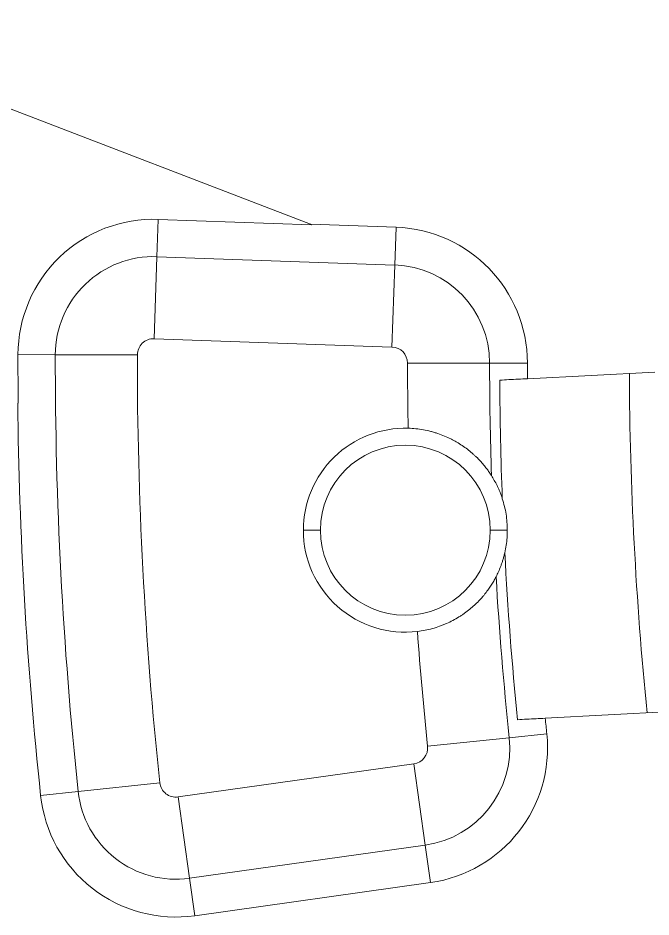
# Model space of a CAD drawing. Header units: millimetres. Extents: x 54 to 845, y 135 to 830.
# Drawn here: x 317.9 to 355.1, y 422.2 to 475.1 of the extents above; entities that cross this region are included whole.
import ezdxf

# ---------------------------------------------------------------- set-up
doc = ezdxf.new("R2010")
doc.units = ezdxf.units.MM
doc.layers.add('core', color=7, linetype='Continuous', lineweight=20)

msp = doc.modelspace()

# ---------------------------------------------------------------- linework, layer by layer
at = {"layer": 'core', "lineweight": 18}
for p, q in [((335.096, 462.995), (303.564, 475.128)), ((335.173, 462.965), (326.145, 463.281)), ((340.146, 462.818), (335.096, 462.995)), ((335.096, 462.995), (335.173, 462.965)), ((355.368, 454.302), (347.869, 453.909)), ((317.879, 452.476), (317.906, 452.466)), ((348.916, 433.937), (356.414, 434.33)), ((328.294, 422.32), (342.166, 424.269))]:
    msp.add_line(p, q, dxfattribs=at)
at = {"layer": 'core', "lineweight": 13}
for p, q in [((326.145, 463.281), (326.068, 461.086)), ((340.146, 462.818), (340.068, 460.597)), ((325.9, 456.26), (326.068, 461.086)), ((326.068, 461.086), (340.068, 460.597)), ((339.899, 455.771), (340.068, 460.597)), ((325.9, 456.26), (339.899, 455.771)), ((317.893, 455.323), (320.089, 455.32)), ((324.919, 455.313), (320.089, 455.32)), ((340.814, 454.824), (345.644, 454.828)), ((347.866, 454.83), (345.644, 454.828)), ((335.684, 444.996), (334.684, 444.996)), ((345.684, 444.996), (346.684, 444.996)), ((341.995, 432.29), (346.799, 432.791)), ((349.009, 433.021), (346.799, 432.791)), ((341.184, 431.253), (327.312, 429.303)), ((341.184, 431.253), (341.857, 426.47)), ((326.238, 430.141), (321.435, 429.63)), ((319.225, 429.395), (321.435, 429.63)), ((327.312, 429.303), (327.985, 424.52)), ((341.857, 426.47), (327.985, 424.52)), ((342.166, 424.269), (341.857, 426.47)), ((328.294, 422.32), (327.985, 424.52))]:
    msp.add_line(p, q, dxfattribs=at)
at = {"layer": 'core', "lineweight": 18}
for centre, radius, start, end in [((325.867, 455.312), 7.973, 88, 179.9226), ((339.866, 454.823), 8, 0.0451, 88), ((559.684, 454.996), 241.791, 179.92263, 180.59972), ((559.684, 454.996), 211.818, 180.04513, 180.29404), ((559.684, 454.996), 213.449, 180.31473, 182.18753), ((559.684, 454.996), 205.818, 180.21509, 185.78491), ((559.684, 454.996), 241.818, 180.5972, 186.07737), ((340.684, 444.996), 6, 88.4053, 180), ((340.684, 444.996), 6, 180, 276.8235), ((559.684, 454.996), 213.449, 183.04132, 185.68527), ((559.684, 454.996), 211.818, 185.70596, 185.95487), ((341.052, 432.191), 8, 278, 5.9549), ((327.18, 430.242), 8, 186.0774, 278)]:
    msp.add_arc(centre, radius, start, end, dxfattribs=at)
at = {"layer": 'core', "lineweight": 13}
for centre, radius, start, end in [((325.867, 455.312), 5.778, 88, 179.9226), ((339.866, 454.823), 5.778, 0.0451, 88), ((325.867, 455.312), 0.948, 88, 179.9226), ((339.866, 454.823), 0.948, 0.0451, 88), ((559.684, 454.996), 239.595, 179.92263, 186.07737), ((559.684, 454.996), 234.766, 179.92263, 186.07737), ((559.684, 454.996), 218.87, 180.04513, 181.04779), ((559.684, 454.996), 214.04, 180.04513, 181.81729), ((340.684, 444.996), 5, 0, 180), ((340.684, 444.996), 5, 180, 0), ((559.684, 454.996), 214.04, 183.41157, 185.95487), ((559.684, 454.996), 218.87, 184.18107, 185.95487), ((341.052, 432.191), 5.778, 278, 5.9549), ((341.052, 432.191), 0.948, 278, 5.9549), ((327.18, 430.242), 0.948, 186.0774, 278), ((327.18, 430.242), 5.778, 186.0774, 278)]:
    msp.add_arc(centre, radius, start, end, dxfattribs=at)
at = {"layer": 'core', "lineweight": 18}
for points in [[(346.238, 453.824), (346.42, 453.833), (346.782, 453.852), (347.326, 453.881), (347.688, 453.9), (347.869, 453.909)], [(346.536, 443.672), (346.569, 443.818), (346.624, 444.112), (346.673, 444.554), (346.684, 444.849), (346.684, 444.996)], [(348.916, 433.937), (348.735, 433.927), (348.373, 433.908), (347.829, 433.88), (347.467, 433.861), (347.285, 433.851)]]:
    msp.add_open_spline(points, degree=3, dxfattribs=at)
for points, knots in [([(340.851, 450.994), (341.003, 450.99), (341.154, 450.98), (341.452, 450.949), (341.599, 450.928), (341.891, 450.876), (342.034, 450.844), (342.212, 450.799), (342.248, 450.789), (342.318, 450.77), (342.423, 450.74), (342.526, 450.707), (342.729, 450.639), (342.86, 450.59), (343.116, 450.483), (343.24, 450.426), (343.391, 450.351), (343.421, 450.336), (343.481, 450.305), (343.51, 450.289), (343.598, 450.242), (343.655, 450.209), (343.824, 450.111), (343.932, 450.043), (344.139, 449.904), (344.238, 449.832), (344.429, 449.686), (344.521, 449.611), (344.653, 449.497), (344.717, 449.439), (344.78, 449.381), (344.821, 449.342), (344.841, 449.323), (344.942, 449.226), (345.017, 449.148), (345.161, 448.993), (345.228, 448.915), (345.355, 448.763), (345.415, 448.688), (345.525, 448.542), (345.576, 448.471), (345.671, 448.334), (345.713, 448.269), (345.752, 448.209)], [0, 0, 0, 0, 0.0625, 0.0625, 0.125, 0.125, 0.1875, 0.1875, 0.203125, 0.203125, 0.21875, 0.25, 0.25, 0.3125, 0.3125, 0.375, 0.375, 0.390625, 0.390625, 0.40625, 0.40625, 0.4375, 0.4375, 0.5, 0.5, 0.5625, 0.5625, 0.625, 0.625, 0.65625, 0.671875, 0.671875, 0.6875, 0.6875, 0.75, 0.75, 0.8125, 0.8125, 0.875, 0.875, 0.9375, 0.9375, 1, 1, 1, 1]), ([(346.391, 446.849), (346.366, 446.925), (346.341, 446.997), (346.291, 447.134), (346.265, 447.2), (346.213, 447.327), (346.187, 447.388), (346.134, 447.506), (346.108, 447.563), (346.027, 447.728), (345.973, 447.832), (345.863, 448.028), (345.808, 448.12), (345.752, 448.209)], [0, 0, 0, 0, 0.125, 0.125, 0.25, 0.25, 0.375, 0.375, 0.5, 0.5, 0.75, 0.75, 1, 1, 1, 1]), ([(346.684, 444.996), (346.684, 445.156), (346.678, 445.314), (346.653, 445.628), (346.616, 445.939), (346.524, 446.399), (346.439, 446.7), (346.391, 446.849)], [0, 0, 0, 0, 0.25, 0.25, 0.5, 0.75, 1, 1, 1, 1]), ([(346.023, 442.259), (346.071, 442.352), (346.118, 442.45), (346.209, 442.655), (346.254, 442.763), (346.319, 442.935), (346.34, 442.994), (346.382, 443.116), (346.403, 443.179), (346.443, 443.311), (346.462, 443.378), (346.5, 443.52), (346.518, 443.594), (346.536, 443.672)], [0, 0, 0, 0, 0.25, 0.25, 0.5, 0.5, 0.625, 0.625, 0.75, 0.75, 0.875, 0.875, 1, 1, 1, 1]), ([(346.023, 442.259), (345.991, 442.196), (345.954, 442.127), (345.873, 441.983), (345.828, 441.907), (345.731, 441.751), (345.679, 441.67), (345.566, 441.507), (345.505, 441.424), (345.408, 441.297), (345.375, 441.255), (345.323, 441.191), (345.306, 441.17), (345.27, 441.128), (345.18, 441.022), (345.085, 440.916), (344.924, 440.75), (344.84, 440.667), (344.663, 440.504), (344.57, 440.423), (344.376, 440.265), (344.274, 440.188), (344.141, 440.093), (344.114, 440.074), (344.06, 440.036), (343.978, 439.981), (343.893, 439.926), (343.722, 439.821), (343.604, 439.753), (343.359, 439.624), (343.233, 439.563), (343.037, 439.477), (342.971, 439.449), (342.87, 439.409), (342.835, 439.395), (342.767, 439.37), (342.595, 439.307), (342.42, 439.251), (342.136, 439.173), (341.991, 439.139), (341.698, 439.081), (341.548, 439.057), (341.397, 439.039)], [0, 0, 0, 0, 0.0625, 0.0625, 0.125, 0.125, 0.1875, 0.1875, 0.25, 0.25, 0.28125, 0.28125, 0.296875, 0.296875, 0.3125, 0.375, 0.375, 0.4375, 0.4375, 0.5, 0.5, 0.5625, 0.5625, 0.578125, 0.578125, 0.59375, 0.625, 0.625, 0.6875, 0.6875, 0.75, 0.75, 0.78125, 0.78125, 0.796875, 0.796875, 0.8125, 0.875, 0.875, 0.9375, 0.9375, 1, 1, 1, 1])]:
    msp.add_open_spline(points, degree=3, knots=knots, dxfattribs=at)

doc.saveas('drawing.dxf')
